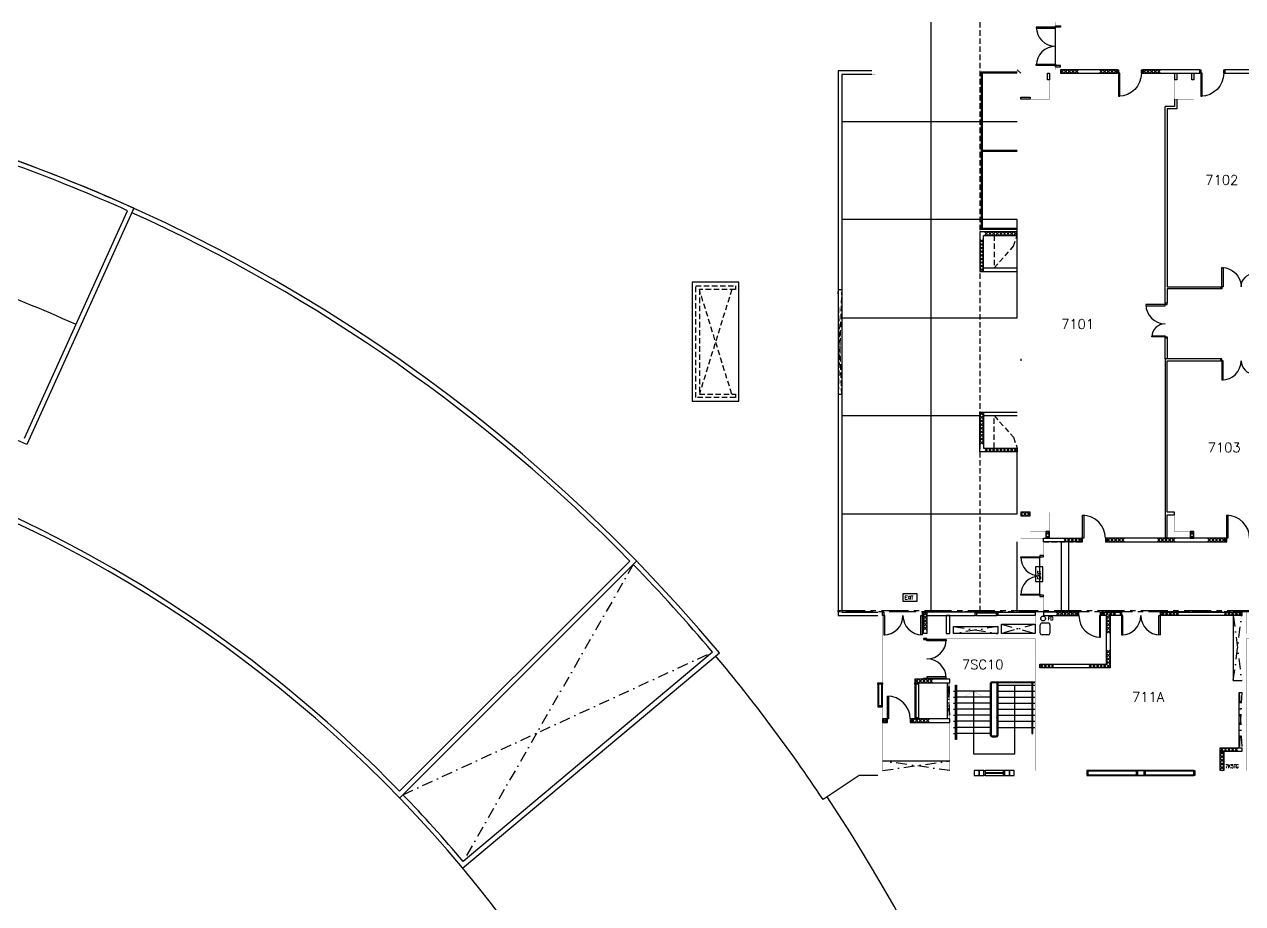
# Model space of a CAD drawing. Header units: millimetres. Extents: x -68474 to 336725, y -113450 to 40976.
# Drawn here: x 23731 to 74438, y -54889 to -18287 of the extents above; entities that cross this region are included whole.
import ezdxf

# ---------------------------------------------------------------- set-up
doc = ezdxf.new("R2010")
doc.units = ezdxf.units.MM
doc.header["$LTSCALE"] = 900
for name, pattern in [('s4152a$0$CENTER', [2, 1.25, -0.25, 0.25, -0.25]), ('s4152a$0$DASHDOT', [1, 0.5, -0.25, 0, -0.25]), ('s4152a$0$HIDDEN', [0.375, 0.25, -0.125])]:
    doc.linetypes.add(name, pattern=pattern)
for name, color, linetype in [('s4152a$0$11', 7, 'Continuous'), ('s4152a$0$17', 14, 'Continuous'), ('s4152a$0$20', 7, 'Continuous'), ('s4152a$0$22', 7, 'Continuous'), ('s4152a$0$23', 7, 'Continuous'), ('s4152a$0$25', 7, 'Continuous'), ('s4152a$0$30', 7, 'Continuous'), ('s4152a$0$34', 7, 'Continuous'), ('s4152a$0$41', 7, 'Continuous'), ('s4152a$0$45', 7, 'Continuous'), ('s4152a$0$48', 2, 'Continuous'), ('s4152a$0$49', 7, 'Continuous'), ('s4152a$0$56', 7, 'Continuous'), ('s4152a$0$6', 7, 'Continuous'), ('s4152a$0$7', 7, 'Continuous'), ('s4152a$0$ROOM-NO', 4, 'Continuous')]:
    doc.layers.add(name, color=color, linetype=linetype)
doc.styles.add('s4152a$0$STANDARD', font='SIMPLEX')

# ---------------------------------------------------------------- blocks, each defined once
blk = doc.blocks.new('s4152a$0$D1700A')
at = {"layer": 's4152a$0$30', "color": 14, "linetype": 'Continuous'}
for points in [[(0, 0), (0.05, 0), (0.05, 1), (0.1, 1), (0.1, 0.2), (0, 0.2), (0, 0)], [(1.7, 0), (1.65, 0), (1.65, 1), (1.6, 1), (1.6, 0.2), (1.7, 0.2), (1.7, 0)]]:
    blk.add_lwpolyline(points, dxfattribs=at)
for centre, start, end in [((0.05, 0.2), 0, 90), ((1.650003, 0.2), 90, 180)]:
    blk.add_arc(centre, 0.800001, start, end, dxfattribs=at)
blk = doc.blocks.new('s4152a$0$D1050B')
at = {"layer": 's4152a$0$30', "color": 14, "linetype": 'Continuous'}
blk.add_lwpolyline([(0.05, 0.15), (0.05, 1.1), (0.1, 1.1), (0.1, 0.15), (0, 0.15), (0, 0), (0.05, 0), (0.05, 0.15)], dxfattribs=at)
blk.add_lwpolyline([(1, 0), (1.05, 0), (1.05, 0.15), (1, 0.15)], close=True, dxfattribs=at)
blk.add_arc((0.05, 0.15), 0.95, 0, 90, dxfattribs=at)
blk = doc.blocks.new('s4152a$0$DM1450')
at = {"layer": 's4152a$0$41', "color": 14, "linetype": 'Continuous'}
for points in [[(0, 0), (-0.08, 0), (-0.08, -0.05), (0, -0.05)], [(-0.08, -0.05), (-0.88, -0.05), (-0.88, -0.1), (-0.08, -0.1)], [(-0.08, -1.4), (-0.63, -1.4), (-0.63, -1.35), (-0.08, -1.35)], [(0, -1.45), (-0.08, -1.45), (-0.08, -1.4), (0, -1.4)]]:
    blk.add_lwpolyline(points, close=True, dxfattribs=at)
for centre, radius, start, end in [((-0.08, -0.05), 0.800001, 180, 270), ((-0.08, -1.400002), 0.550001, 90, 180)]:
    blk.add_arc(centre, radius, start, end, dxfattribs=at)
blk = doc.blocks.new('s4152a$0$EXIT')
at = {"layer": 's4152a$0$56', "color": 1, "linetype": 'Continuous'}
blk.add_lwpolyline([(0, 0), (0.6, 0), (0.6, 0.3), (0, 0.3)], close=True, dxfattribs=at)
at = {"layer": 's4152a$0$56', "color": 1, "linetype": 'Continuous', "style": 's4152a$0$STANDARD', "width": 0.8}
blk.add_text('EXIT', height=0.15, dxfattribs=at).set_placement((0.0816, 0.0747))
blk = doc.blocks.new('s4152a$0$CHAT15')
at = {"layer": 's4152a$0$22', "color": 14, "linetype": 'Continuous'}
for points in [[(0, 0), (0.15, 0.15), (0.3, 0), (0.45, 0.15), (0.6, 0), (0.75, 0.15)], [(0, 0.15), (0.15, 0), (0.3, 0.15), (0.45, 0), (0.6, 0.15), (0.75, 0)]]:
    blk.add_lwpolyline(points, dxfattribs=at)
blk = doc.blocks.new('s4152a$0$D1700B')
at = {"layer": 's4152a$0$30', "color": 14, "linetype": 'Continuous'}
for points in [[(0, 0), (0.05, 0), (0.05, 0.95), (0.1, 0.95), (0.1, 0.15), (0, 0.15), (0, 0)], [(1.7, 0), (1.65, 0), (1.65, 0.95), (1.6, 0.95), (1.6, 0.15), (1.7, 0.15), (1.7, 0)]]:
    blk.add_lwpolyline(points, dxfattribs=at)
for centre, start, end in [((0.05, 0.15), 0, 90), ((1.650003, 0.15), 90, 180)]:
    blk.add_arc(centre, 0.800001, start, end, dxfattribs=at)
blk = doc.blocks.new('s4152a$0$FD')
at = {"layer": 's4152a$0$45', "color": 10, "linetype": 'Continuous'}
blk.add_circle((0, 0), 0.1, dxfattribs=at)
at = {"layer": 's4152a$0$45', "color": 10, "linetype": 'Continuous', "style": 's4152a$0$STANDARD', "width": 0.8}
blk.add_text('FD', height=0.15, dxfattribs=at).set_placement((0.2, -0.075))
blk = doc.blocks.new('s4152a$0$INSINK')
at = {"layer": 's4152a$0$49', "color": 2, "linetype": 'Continuous'}
for p, q in [((0, 0.075), (0, 0.325)), ((0.075, 0.4), (0.425, 0.4)), ((0.425, 0), (0.075, 0)), ((0.5, 0.325), (0.5, 0.075))]:
    blk.add_line(p, q, dxfattribs=at)
for centre, start, end in [((0.075, 0.325001), 89.999997, 179.999997), ((0.075, 0.075), 179.999997, 269.999997), ((0.425001, 0.325001), 0, 90), ((0.425001, 0.075), 270, 0)]:
    blk.add_arc(centre, 0.075, start, end, dxfattribs=at)
blk = doc.blocks.new('s4152a$0$HAT15')
at = {"layer": 's4152a$0$22', "color": 10, "linetype": 'Continuous'}
for points in [[(0, 0.15), (0.15, 0), (0.3, 0.15), (0.45, 0), (0.6, 0.15), (0.75, 0)], [(0, 0), (0.15, 0.15), (0.3, 0), (0.45, 0.15), (0.6, 0), (0.75, 0.15)]]:
    blk.add_lwpolyline(points, dxfattribs=at)
blk = doc.blocks.new('s4152a$0$HAT')
at = {"layer": 's4152a$0$22', "linetype": 'Continuous'}
for p, q in [((0.075, 0.075), (-0.075, -0.075)), ((-0.075, 0.075), (0.075, -0.075))]:
    blk.add_line(p, q, dxfattribs=at)
blk = doc.blocks.new('s4152a$0$H900')
at = {"layer": 's4152a$0$22', "color": 1, "linetype": 'Continuous'}
for points in [[(0, 0), (0.15, 0.15), (0.3, 0), (0.45, 0.15), (0.6, 0), (0.75, 0.15), (0.9, 0)], [(0, 0.15), (0.15, 0), (0.3, 0.15), (0.45, 0), (0.6, 0.15), (0.75, 0), (0.9, 0.15)]]:
    blk.add_lwpolyline(points, dxfattribs=at)
blk = doc.blocks.new('s4152a$0$H1350')
at = {"layer": 's4152a$0$48', "color": 1, "linetype": 'Continuous'}
for points in [[(0, 0), (0.15, 0.15), (0.3, 0), (0.45, 0.15), (0.6, 0), (0.75, 0.15), (0.9, 0), (1.05, 0.15), (1.2, 0), (1.35, 0.15)], [(0, 0.15), (0.15, 0), (0.3, 0.15), (0.45, 0), (0.6, 0.15), (0.75, 0), (0.9, 0.15), (1.05, 0), (1.2, 0.15), (1.35, 0)]]:
    blk.add_lwpolyline(points, dxfattribs=at)
blk = doc.blocks.new('s4152a$0$H600')
at = {"layer": 's4152a$0$22', "color": 10, "linetype": 'Continuous'}
for points in [[(0, 0), (0.15, 0.15), (0.3, 0), (0.45, 0.15), (0.6, 0)], [(0, 0.15), (0.15, 0), (0.3, 0.15), (0.45, 0), (0.6, 0.15)]]:
    blk.add_lwpolyline(points, dxfattribs=at)
blk = doc.blocks.new('s4152a')
at = {"layer": 's4152a$0$11', "color": 14, "linetype": 'Continuous'}
blk.add_line((68775, -42900), (68775.1, -42900), dxfattribs=at)
at = {"layer": 's4152a$0$11', "color": 14, "linetype": 'Continuous', "const_width": 5}
blk.add_lwpolyline([(70100.1004, -16350.0034), (66000.1004, -16350.0034), (66000.1004, -18199.9034), (66650.1004, -18199.9034), (66650.1004, -18349.9034), (66850.1004, -18349.9034), (66850.1004, -18049.9034), (66200.1004, -18049.9034), (66200.1004, -16550.0034), (70100.1004, -16550.0034), (70100.1004, -18199.9034), (70300.1004, -18199.9034), (70300.1004, -15524.8034), (70100.1004, -15524.8034)], close=True, dxfattribs=at)
at = {"layer": 's4152a$0$11', "color": 10, "linetype": 'Continuous', "const_width": 5}
for points in [[(61150, -43850), (65800, -43850), (65800, -49350), (64929.9, -49350), (64929.9, -49550), (67949.9, -49550), (67949.9, -49350), (66000, -49350), (66000, -42900), (66150, -42900), (66150, -42099.9), (66000, -42099.9), (66000, -42750), (65800, -42750), (65800, -43650), (61150, -43650)], [(59250, -45700), (59450, -45700), (59450, -42750), (59250, -42750)], [(74400, -42750), (74600, -42750), (74600, -43650), (78075, -43650), (78075, -43850), (74600, -43850), (74600, -49350), (75899.9, -49350), (75899.9, -49550), (72449.9, -49550), (72449.9, -49350), (74400, -49350)], [(59250, -46700), (59450, -46700), (59450, -49350), (62250, -49350), (62250, -45550), (62400, -45550), (62400, -49350), (63269.9, -49350), (63269.9, -49550), (59250, -49550)]]:
    blk.add_lwpolyline(points, close=True, dxfattribs=at)
at = {"layer": 's4152a$0$11', "color": 10, "linetype": 'Continuous'}
for points in [[(61150, -42750), (61300, -42750), (61300, -43650), (61150, -43650)], [(66000, -44925), (68775, -44925), (68775, -42900), (68575, -42900), (68575, -42750), (69350, -42750), (69350, -42900), (68925.1, -42900), (68925.1, -45075), (66000, -45075)], [(71050, -42750), (74400, -42750), (74400, -42900), (71050, -42900)], [(60800, -45700), (62250, -45700), (62250, -45550), (60800, -45550)], [(59450, -47350), (59600, -47350), (59600, -47200), (59450, -47200)], [(60650, -47350), (62250, -47350), (62250, -47200), (60650, -47200)], [(74400, -48550), (73500, -48550), (73500, -48400), (74400, -48400)]]:
    blk.add_lwpolyline(points, close=True, dxfattribs=at)
at = {"layer": 's4152a$0$11', "color": 3, "linetype": 'Continuous'}
for points in [[(63304, -42750), (61300, -42750), (61300, -42900), (63304, -42900)], [(62249.6, -42900), (62098.9, -42900), (62098.9, -43649.8), (62249.6, -43649.8)], [(64250, -42750), (65800, -42750), (65800, -42900), (64250, -42900)], [(73500, -48550), (73650, -48550), (73650, -49350), (73500, -49350)], [(70074.9, -49350), (70324.9, -49350), (70324.9, -49550), (70074.9, -49550)]]:
    blk.add_lwpolyline(points, close=True, dxfattribs=at)
at = {"layer": 's4152a$0$11', "color": 14, "linetype": 'Continuous'}
blk.add_lwpolyline([(66150, -42900), (67575, -42900), (67575, -42750), (66150, -42750)], close=True, dxfattribs=at)
at = {"layer": 's4152a$0$11', "color": 10, "linetype": 'Continuous'}
blk.add_point((68925, -42900), dxfattribs=at)
at = {"layer": 's4152a$0$17', "color": 14, "linetype": 'Continuous'}
for p, q in [((74210, -20325), (74290.1, -20325)), ((71210, -29900.0007), (71210, -21700)), ((71290.1, -21800), (71290.1, -29210)), ((71290.1, -29210), (73525, -29210)), ((71290.1, -29290), (71290.1, -29900.0007)), ((73525, -29290), (71290.1, -29290)), ((71210, -32210), (71210, -31349.9978)), ((71290.1, -31349.9978), (71290.1, -32210)), ((65200, -32210), (65200, -32290))]:
    blk.add_line(p, q, dxfattribs=at)
at = {"layer": 's4152a$0$17', "color": 3}
for p, q in [((71600, -21700), (71210, -21700)), ((71700, -21800), (71290.1, -21800))]:
    blk.add_line(p, q, dxfattribs=at)
at = {"layer": 's4152a$0$17', "color": 3, "linetype": 'Continuous'}
for p, q in [((71600, -21400), (71600, -21700)), ((71700, -21400), (71700, -21800))]:
    blk.add_line(p, q, dxfattribs=at)
at = {"layer": 's4152a$0$17', "color": 14, "linetype": 'Continuous'}
for points in [[(66400, -20600), (66320, -20600), (66320, -20325), (66400, -20325)], [(71700, -20600), (71620, -20600), (71620, -20325), (71700, -20325)], [(72400, -20600), (72320, -20600), (72320, -20325), (72400, -20325)], [(65600, -21400), (65200, -21400), (65200, -21320), (65600, -21320)]]:
    blk.add_lwpolyline(points, close=True, dxfattribs=at)
for points in [[(71290, -32290), (73525, -32290), (73525, -32210), (71210, -32210), (71210, -32290), (71210, -32290)], [(71210, -32290), (71210, -32290), (71210, -39675), (71290, -39675), (71290, -38700), (71600, -38700), (71600, -38600), (71290, -38600), (71290, -32290), (71290, -32290)]]:
    blk.add_lwpolyline(points, dxfattribs=at)
at = {"layer": 's4152a$0$20'}
blk.add_line((65200, -20325), (65050.1, -20174.9), dxfattribs=at)
at = {"layer": 's4152a$0$20', "color": 14, "linetype": 'Continuous'}
for p, q in [((69225, -20175), (66850.1, -20175)), ((66850.1, -20175), (66850.1, -20325)), ((69225, -20325), (69225, -20175)), ((66850.1, -20325), (69225, -20325))]:
    blk.add_line(p, q, dxfattribs=at)
at = {"layer": 's4152a$0$20', "color": 3, "linetype": 'Continuous', "const_width": 5}
blk.add_lwpolyline([(60000.1004, -18050.0034), (59000.0004, -18050.0034), (59000.0004, -20375.0034), (59150.0004, -20375.0034), (59150.0004, -18200.0034), (60000.1004, -18200.0034)], close=True, dxfattribs=at)
at = {"layer": 's4152a$0$20', "color": 14, "linetype": 'Continuous', "const_width": 5}
blk.add_lwpolyline([(65050.1, -20174.9), (66650.1, -20174.9), (66650.1, -20049.9), (66850.1, -20049.9), (66850.1, -20325), (65200, -20325), (65200, -39674.9), (66150, -39674.9), (66150, -40399.9), (66000, -40399.9), (66000, -39824.9), (65050.1, -39824.9)], close=True, dxfattribs=at)
at = {"layer": 's4152a$0$20', "color": 14, "linetype": 'Continuous'}
for points in [[(72650.0001, -20175), (70275, -20175), (70275, -20325), (72650.0001, -20325)], [(73699.998, -20325), (78750, -20325), (78750, -20175), (73699.998, -20175)]]:
    blk.add_lwpolyline(points, dxfattribs=at)
at = {"layer": 's4152a$0$20', "color": 3, "linetype": 'Continuous'}
for points in [[(65600, -38600), (65205, -38600), (65205, -38751.6), (65600, -38751.6)], [(66400, -39400), (66250, -39400), (66250, -39675), (66400, -39675)], [(72400, -39400), (72250, -39400), (72250, -39679.2), (72400, -39679.2)]]:
    blk.add_lwpolyline(points, close=True, dxfattribs=at)
at = {"layer": 's4152a$0$20', "color": 14, "linetype": 'Continuous'}
for points in [[(66150, -39675), (67725, -39675), (67725, -39825), (66150, -39825)], [(68775, -39825), (73725, -39825), (73725, -39675), (68775, -39675)]]:
    blk.add_lwpolyline(points, close=True, dxfattribs=at)
at = {"layer": 's4152a$0$22', "color": 14, "linetype": 'Continuous'}
for points in [[(65200, -38700), (65300, -38600), (65450, -38750), (65600, -38600)], [(65200, -38650), (65300, -38750), (65450, -38600), (65600, -38750)], [(66375, -39675), (66250, -39550), (66400, -39400)], [(66275, -39675), (66400, -39550), (66250, -39400)], [(72375, -39675), (72250, -39550), (72400, -39400)], [(72275, -39675), (72400, -39550), (72250, -39400)]]:
    blk.add_lwpolyline(points, dxfattribs=at)
at = {"layer": 's4152a$0$22', "color": 1, "linetype": 'Continuous'}
for points in [[(73550, -49350), (73500, -49300), (73650, -49150), (73500, -49000), (73650, -48850), (73500, -48700), (73650, -48550)], [(73600, -49350), (73650, -49300), (73500, -49150), (73650, -49000), (73500, -48850), (73650, -48700), (73500, -48550)]]:
    blk.add_lwpolyline(points, dxfattribs=at)
at = {"layer": 's4152a$0$23', "color": 14, "linetype": 's4152a$0$HIDDEN'}
blk.add_line((63500, -18198.4), (63500, -42750), dxfattribs=at)
at = {"layer": 's4152a$0$23', "color": 14, "linetype": 'Continuous'}
for p, q in [((23731.4, -35516.8), (28024.5, -26044.1)), ((28288.7, -25943.8), (23831.6, -35781.2)), ((39348.2, -50495.2), (49213.6, -40629.8)), ((39350.4, -50210), (48932.4, -40628)), ((41970.7, -53412.7), (52657, -44445.9)), ((52375.2, -44421.1), (41995.3, -53131))]:
    blk.add_line(p, q, dxfattribs=at)
at = {"layer": 's4152a$0$23', "color": 2, "linetype": 's4152a$0$HIDDEN'}
for p, q in [((53175.1, -29324.9), (51825.1, -33674.9)), ((53175.1, -33674.9), (51825.1, -29324.9))]:
    blk.add_line(p, q, dxfattribs=at)
at = {"layer": 's4152a$0$23', "color": 14, "linetype": 's4152a$0$DASHDOT'}
for p, q in [((49071.7, -40770.8), (41995.3, -53131)), ((39489.7, -50353.7), (52375.2, -44421.1))]:
    blk.add_line(p, q, dxfattribs=at)
at = {"layer": 's4152a$0$23', "color": 14, "linetype": 'Continuous'}
for points in [[(59000, -20225), (57600, -20225), (57600, -42900), (59250, -42900)], [(59000, -20375), (57750, -20375), (57750, -42750), (59250, -42750)], [(59249.9, -49549.9), (58472.7, -49549.9), (56973.8, -50551.5)]]:
    blk.add_lwpolyline(points, dxfattribs=at)
at = {"layer": 's4152a$0$23', "color": 3, "linetype": 's4152a$0$HIDDEN'}
for points in [[(53325.1, -33824.9), (51675.1, -33824.9), (51675.1, -29174.9), (53325.1, -29174.9), (53325.1, -29324.9), (51825.1, -29324.9), (51825.1, -33674.9), (53325.1, -33674.9)], [(57600, -29324.9), (57750, -29324.9), (57600, -33674.9), (57750, -33674.9)]]:
    blk.add_lwpolyline(points, close=True, dxfattribs=at)
at = {"layer": 's4152a$0$23', "color": 10, "linetype": 'Continuous'}
for points in [[(59250, -45700), (59450, -45700), (59450, -45750), (59250, -45750)], [(59250, -46650), (59450, -46650), (59450, -45750), (59250, -45750)], [(59275, -46650), (59425, -46650), (59425, -45750), (59275, -45750)], [(59250, -46700), (59450, -46700), (59450, -46650), (59250, -46650)], [(63269.9, -49550), (63469.9, -49550), (63469.9, -49350), (63269.9, -49350)], [(63469.9, -49550), (63669.9, -49550), (63669.9, -49350), (63469.9, -49350)], [(63669.9, -49349.9), (63719.9, -49349.9), (63719.9, -49549.9), (63669.9, -49549.9)], [(63719.9, -49549.9), (64479.9, -49549.9), (64479.9, -49349.9), (63719.9, -49349.9)], [(63719.9, -49454.9), (64479.9, -49454.9), (64479.9, -49444.9), (63719.9, -49444.9)], [(64529.9, -49349.9), (64479.9, -49349.9), (64479.9, -49549.9), (64529.9, -49549.9)], [(64529.9, -49549.9), (64729.9, -49549.9), (64729.9, -49349.9), (64529.9, -49349.9)], [(64729.9, -49549.9), (64929.9, -49549.9), (64929.9, -49349.9), (64729.9, -49349.9)], [(67949.9, -49550), (67999.9, -49550), (67999.9, -49350), (67949.9, -49350)], [(70024.9, -49374.9), (67999.8, -49374.8), (67999.8, -49524.9), (70024.9, -49525)], [(67999.9, -49549.9), (72399.9, -49549.9), (72399.9, -49350), (67999.9, -49350)], [(70074.9, -49350), (70024.9, -49350), (70024.9, -49550), (70074.9, -49550)], [(70374.9, -49350), (70324.9, -49350), (70324.9, -49550), (70374.9, -49550)], [(70374.8, -49524.9), (72399.8, -49524.8), (72399.8, -49374.9), (70374.8, -49375)], [(72449.9, -49550), (72399.9, -49550), (72399.9, -49350), (72449.9, -49350)]]:
    blk.add_lwpolyline(points, close=True, dxfattribs=at)
at = {"layer": 's4152a$0$23', "color": 14, "linetype": 'Continuous'}
for radius, start, end in [(68655, 39.916639, 175.833536), (68655, 65.666803, 74.333364), (68455, 65.833697, 74.165983), (68455, 44.372858, 65.667061), (57855.038, 65.674689, 74.3255), (54705, 344.112911, 175.886733), (54905, 44.217508, 135.782486), (68455, 40.083911, 44.205464), (68455, 33.666342, 39.916644), (54905, 40.104514, 44.008658), (68655, 9.9167, 33.666589)]:
    blk.add_arc((0.1, -88499.9), radius, start, end, dxfattribs=at)
at = {"layer": 's4152a$0$25', "color": 14, "linetype": 'Continuous'}
for p, q in [((66650.1, -20049.9), (66650.1, -18349.9)), ((66000, -42049.9), (66000, -40449.9))]:
    blk.add_line(p, q, dxfattribs=at)
at = {"layer": 's4152a$0$25', "color": 2, "linetype": 'Continuous'}
for p, q in [((63650, -28424.9), (65050.1, -28424.9)), ((63650, -28574.9), (65050.1, -28574.9)), ((63650, -34424.9), (65050.1, -34424.9)), ((63650, -34574.9), (65050.1, -34574.9))]:
    blk.add_line(p, q, dxfattribs=at)
at = {"layer": 's4152a$0$25', "color": 3, "linetype": 'Continuous'}
for p, q in [((65050.1, -42749.9), (65050.1, -39824.9)), ((66900, -42750), (66900, -39825)), ((67200, -42750), (67200, -39825))]:
    blk.add_line(p, q, dxfattribs=at)
at = {"layer": 's4152a$0$25', "color": 10, "linetype": 's4152a$0$DASHDOT'}
for p, q in [((74050, -42900), (74400, -45600)), ((74050, -45600), (74400, -42900)), ((64250, -43350), (62400, -43650)), ((62400, -43350), (64250, -43650)), ((65800, -43250), (64400, -43650)), ((64400, -43250), (65800, -43650)), ((62150, -45700), (62250, -47200)), ((62150, -47200), (62250, -45700)), ((74300, -46100), (74400, -48400)), ((74400.1, -46097.6), (74300.1, -48397.6)), ((59450, -49350), (62250, -48950)), ((62250, -49350), (59450, -48950))]:
    blk.add_line(p, q, dxfattribs=at)
at = {"layer": 's4152a$0$25', "color": 10, "linetype": 'Continuous'}
for p, q in [((62150, -47200), (62150, -45700)), ((62400, -46050), (62490, -46050)), ((63950, -46050), (62530, -46050)), ((63950, -47885), (63950, -45715)), ((63990, -47885), (63990, -45715)), ((64015, -45650), (65800, -45650)), ((64015, -45690), (65800, -45690)), ((64210, -45715), (64210, -47885)), ((64250, -45715), (64250, -47885)), ((64250, -45800), (65670, -45800)), ((64250, -46050), (65670, -46050)), ((65710, -45800), (65800, -45800)), ((65710, -46050), (65800, -46050)), ((62400, -46300), (62490, -46300)), ((62400, -46550), (62490, -46550)), ((63950, -46300), (62530, -46300)), ((63950, -46550), (62530, -46550)), ((64250, -46300), (65670, -46300)), ((64250, -46550), (65670, -46550)), ((65710, -46300), (65800, -46300)), ((65710, -46550), (65800, -46550)), ((62400, -46800), (62490, -46800)), ((62400, -47050), (62490, -47050)), ((63950, -46800), (62530, -46800)), ((63950, -47050), (62530, -47050)), ((64250, -46800), (65670, -46800)), ((64250, -47050), (65670, -47050)), ((65710, -46800), (65800, -46800)), ((65710, -47050), (65800, -47050)), ((62400, -47300), (62490, -47300)), ((62400, -47550), (62490, -47550)), ((63950, -47300), (62530, -47300)), ((63950, -47550), (62530, -47550)), ((64250, -47300), (65670, -47300)), ((64250, -47550), (65670, -47550)), ((65710, -47300), (65800, -47300)), ((65710, -47550), (65800, -47550)), ((62400, -47800), (62490, -47800)), ((63950, -47800), (62530, -47800)), ((64015, -47910), (64185, -47910)), ((64015, -47950), (64185, -47950)), ((59450, -48950), (62250, -48950))]:
    blk.add_line(p, q, dxfattribs=at)
at = {"layer": 's4152a$0$25', "color": 2, "linetype": 'Continuous'}
blk.add_lwpolyline([(51525.1, -33974.9), (53475.1, -33974.9), (53475.1, -29024.9), (51525.1, -29024.9)], close=True, dxfattribs=at)
at = {"layer": 's4152a$0$25', "color": 10, "linetype": 'Continuous'}
for points in [[(74050, -42900), (74050, -45600), (74400, -45600)], [(63239.9, -46049.9), (63239.6, -48650), (64960.1, -48650), (64959.7, -45800)], [(65670, -45690), (65670, -47800), (65710, -47800), (65710, -45690)], [(74300, -48400), (74300, -46100), (74400, -46100)]]:
    blk.add_lwpolyline(points, dxfattribs=at)
for points in [[(62400, -43350), (64250, -43350), (64250, -43650), (62400, -43650)], [(64400, -43250), (65800, -43250), (65800, -43650), (64400, -43650)], [(62530, -48050), (62490, -48050), (62490, -45800), (62530, -45800)]]:
    blk.add_lwpolyline(points, close=True, dxfattribs=at)
at = {"layer": 's4152a$0$25', "color": 10, "linetype": 'Continuous', "const_width": 5}
blk.add_lwpolyline([(63672.9, -46299.9), (63239.9, -46049.9), (62806.9, -46299.9)], dxfattribs=at)
at = {"layer": 's4152a$0$25', "color": 10, "linetype": 'Continuous'}
for centre, radius, start, end in [((64015, -45715), 65, 90, 180), ((64015, -45715), 25, 90, 180), ((64185, -45715), 25, 0, 90), ((64185, -45715), 65, 0, 22.619864), ((64015, -47885), 65, 180, 270), ((64015, -47885), 25, 180, 270), ((64185, -47885), 25, 270, 0), ((64185, -47885), 65, 270, 0)]:
    blk.add_arc(centre, radius, start, end, dxfattribs=at)
blk.add_point((64210, -47157.5), dxfattribs=at)
at = {"layer": 's4152a$0$30', "color": 14, "linetype": 'Continuous'}
for p, q in [((63354, -42900), (64200, -42900)), ((60950, -45750), (60950, -47150)), ((73650, -49300), (73650, -48600))]:
    blk.add_line(p, q, dxfattribs=at)
for points in [[(66000, -40499.9), (65200, -40499.9), (65200, -40449.9), (66000, -40449.9)], [(66000, -40449.9), (66150, -40449.9), (66150, -40399.9), (66000, -40399.9)], [(66000, -42049.9), (65200, -42049.9), (65200, -41999.9), (66000, -41999.9)], [(66000, -42099.9), (66150, -42099.9), (66150, -42049.9), (66000, -42049.9)], [(63304, -42750), (63354, -42750), (63354, -42900), (63304, -42900)], [(63354, -42750), (64200, -42750), (64200, -42800), (63354, -42800)], [(64200, -42750), (64250, -42750), (64250, -42900), (64200, -42900)], [(67575, -42900), (67625, -42900), (67625, -42750), (67575, -42750)], [(68525, -42900), (68475, -42900), (68475, -43800), (68525, -43800)], [(68575, -42900), (68525, -42900), (68525, -42750), (68575, -42750)], [(60800, -45700), (60950, -45700), (60950, -45750), (60800, -45750)], [(60800, -47150), (60850, -47150), (60850, -45750), (60800, -45750)], [(60800, -47200), (60950, -47200), (60950, -47150), (60800, -47150)]]:
    blk.add_lwpolyline(points, close=True, dxfattribs=at)
for centre, radius, start, end in [((66000, -40449.9), 800, 180, 270), ((66000, -42049.9), 800, 89.999997, 179.999997), ((68525, -42900), 900, 180, 270)]:
    blk.add_arc(centre, radius, start, end, dxfattribs=at)
at = {"layer": 's4152a$0$48', "color": 1, "linetype": 'Continuous'}
for p, q in [((65050, -26924.9), (63500, -26924.9)), ((63500, -26924.9), (63500, -28574.9)), ((63650, -28574.9), (63650, -27074.9)), ((63650, -27074.9), (65050, -27074.9)), ((65050, -27074.9), (65050, -26924.9)), ((63500, -28574.9), (63650, -28574.9))]:
    blk.add_line(p, q, dxfattribs=at)
at = {"layer": 's4152a$0$48', "color": 3, "linetype": 's4152a$0$HIDDEN'}
for p, q in [((66150, -39835), (67725, -39835)), ((68775, -39835), (73725, -39835)), ((67575, -42740), (66150, -42740)), ((69350, -42740), (68575, -42740)), ((74600, -42740), (71050, -42740))]:
    blk.add_line(p, q, dxfattribs=at)
at = {"layer": 's4152a$0$48', "color": 1, "linetype": 'Continuous'}
blk.add_lwpolyline([(63500, -34424.9), (63650, -34424.9), (63650, -35924.9), (65050, -35924.9), (65050, -36074.9), (63500, -36074.9)], close=True, dxfattribs=at)
at = {"layer": 's4152a$0$6', "color": 4, "linetype": 'Continuous', "const_width": 5}
for points in [[(65600, -21400), (66400, -21400), (66400, -20600), (65600, -20600)], [(71600, -21400), (72400, -21400), (72400, -20600), (71600, -20600)], [(65600, -39400), (66400, -39400), (66400, -38600), (65600, -38600)], [(71600, -39400), (72400, -39400), (72400, -38600), (71600, -38600)]]:
    blk.add_lwpolyline(points, close=True, dxfattribs=at)
at = {"layer": 's4152a$0$7', "color": 14, "linetype": 'Continuous'}
for p, q in [((61462.5, -18199.1), (61462.5, -42750)), ((57750, -22333.3), (65050.1, -22333.3))]:
    blk.add_line(p, q, dxfattribs=at)
at = {"layer": 's4152a$0$7'}
for p, q in [((65050.1, -20274.9), (63550, -20274.9)), ((65050.1, -20314.9), (63590, -20314.9)), ((63590, -23529.9), (65050.1, -23529.9)), ((63590, -23569.9), (65050.1, -23569.9))]:
    blk.add_line(p, q, dxfattribs=at)
at = {"layer": 's4152a$0$7', "linetype": 'Continuous'}
for p, q in [((63550, -20274.9), (63550, -26824.9)), ((63590, -20314.9), (63590, -23529.9)), ((63590, -23569.9), (63590, -26784.9)), ((65050, -26824.9), (63550, -26824.9)), ((65050, -26784.9), (63590, -26784.9))]:
    blk.add_line(p, q, dxfattribs=at)
at = {"layer": 's4152a$0$7', "color": 14, "linetype": 'Continuous'}
blk.add_lwpolyline([(57750, -30500), (65050.1, -30500), (65050.1, -26416.7), (57750, -26416.7)], close=True, dxfattribs=at)
at = {"layer": 's4152a$0$7', "color": 2, "linetype": 's4152a$0$HIDDEN'}
for points in [[(64100, -27074.9), (64100, -28424.9), (64900, -27524.9), (65050, -27074.9)], [(64100, -35924.9), (64100, -34574.9), (64900, -35474.9), (65050, -35924.9)]]:
    blk.add_lwpolyline(points, dxfattribs=at)
at = {"layer": 's4152a$0$7', "color": 14, "linetype": 'Continuous'}
blk.add_lwpolyline([(63500, -34583.3), (57750, -34583.3), (57750, -38666.7), (65050.1, -38666.7), (65050.1, -36074.9)], dxfattribs=at)
at = {"layer": 's4152a$0$7', "color": 1, "linetype": 's4152a$0$CENTER'}
blk.add_lwpolyline([(57600, -42690), (77975, -42690), (77975, -42690), (78025, -42690), (78025, -42690), (86050, -42690), (86050, -42740), (57600, -42740)], close=True, dxfattribs=at)
at = {"layer": 's4152a$0$7', "color": 14, "linetype": 'Continuous'}
blk.add_arc((0.1, -88499.9), 63255.038, 65.872269, 74.128394, dxfattribs=at)
at = {"xscale": 999.9979999999999, "zscale": 1000}
for name, p, yscale, rotation in [('s4152a$0$D1700A', (66850.1, -20049.9), 999.9979999999999, 90), ('s4152a$0$CHAT15', (69225, -20175), 999.9979999999999, 180), ('s4152a$0$H1350', (63650, -28574.9), 999.9979999999999, 90), ('s4152a$0$H1350', (65050, -26924.9), 999.9979999999999, 180), ('s4152a$0$DM1450', (73525, -29290), -999.9979999999999, 270), ('s4152a$0$DM1450', (73525, -32210), 999.9979999999999, 90), ('s4152a$0$H1350', (63650, -34424.9), -999.9979999999999, 270), ('s4152a$0$H1350', (65050, -36074.9), -999.9979999999999, 180), ('s4152a$0$CHAT15', (67725, -39675), 999.9979999999999, 180), ('s4152a$0$CHAT15', (73725, -39675), 999.9979999999999, 180), ('s4152a$0$EXIT', (66119.4, -41475.3), 999.9979999999999, 90), ('s4152a$0$D1700B', (61150, -42750), 999.9979999999999, 180), ('s4152a$0$HAT15', (61150, -42750), 999.9979999999999, 270), ('s4152a$0$HAT15', (68775, -42900), 999.9979999999999, 270), ('s4152a$0$D1700B', (71050, -42750), 999.9979999999999, 180), ('s4152a$0$CHAT15', (74400, -42750), 999.9979999999999, 180), ('s4152a$0$INSINK', (66015.1, -43201.5), 999.9979999999999, 270), ('s4152a$0$D1700B', (61150, -43850), 999.9979999999999, 270), ('s4152a$0$HAT15', (68925, -45075), 999.9979999999999, 90), ('s4152a$0$HAT15', (68775, -44925), 999.9979999999999, 180), ('s4152a$0$HAT', (59525, -47275), 999.9979999999999, 180)]:
    blk.add_blockref(name, p, dxfattribs=dict(at, yscale=yscale, rotation=rotation))
at = {"zscale": 1000}
for name, p, xscale, yscale in [('s4152a$0$CHAT15', (66850.1, -20325), 999.9979999999999, 999.9979999999999), ('s4152a$0$D1050B', (69225, -20175), 999.9979999999999, -999.9979999999999), ('s4152a$0$CHAT15', (70275, -20325), 999.9979999999999, 999.9979999999999), ('s4152a$0$D1050B', (72650.0001, -20175), 999.998, -999.9979999999999), ('s4152a$0$DM1450', (71290.1, -29900.0007), 999.9980000000069, 999.9980000000069), ('s4152a$0$D1050B', (67725, -39825), 999.9979999999999, 999.9979999999999), ('s4152a$0$D1050B', (73725, -39825), 999.9979999999999, 999.9979999999999), ('s4152a$0$CHAT15', (68775, -39825), 999.9979999999999, 999.9979999999999), ('s4152a$0$CHAT15', (70875, -39825), 999.9979999999999, 999.9979999999999), ('s4152a$0$EXIT', (60292.3, -42298.7), 999.9979999999999, 999.9979999999999), ('s4152a$0$FD', (66132.3, -43019.2), 999.9979999999999, 999.9979999999999), ('s4152a$0$H900', (66675, -42900), 999.9979999999999, 999.9979999999999), ('s4152a$0$H600', (68575, -42900), 999.9979999999999, 999.9979999999999), ('s4152a$0$CHAT15', (71050, -42900), 999.9979999999999, 999.9979999999999), ('s4152a$0$H600', (66000, -45075), 999.9979999999999, 999.9979999999999), ('s4152a$0$CHAT15', (60800, -45700), 999.9979999999999, 999.9979999999999), ('s4152a$0$D1050B', (59600, -47350), 999.9979999999999, 999.9979999999999), ('s4152a$0$CHAT15', (60650, -47350), 999.9979999999999, 999.9979999999999), ('s4152a$0$HAT15', (73500, -48550), 999.9979999999999, 999.9979999999999)]:
    blk.add_blockref(name, p, dxfattribs=dict(at, xscale=xscale, yscale=yscale))
at = {"layer": 's4152a$0$34', "color": 2, "linetype": 'Continuous', "style": 's4152a$0$STANDARD', "width": 0.8}
blk.add_text('7K5TG', height=150, dxfattribs=at).set_placement((73715.2, -49245))
at = {"layer": 's4152a$0$ROOM-NO', "style": 's4152a$0$STANDARD'}
for s, p in [('7102', (72884.3999, -24963.246)), ('7101', (66884.3999, -30963.246)), ('7103', (72982.2344, -36101.6286)), ('7SC10', (62752.8021, -45135.3206)), ('711A', (69833.2016, -46484.2429))]:
    blk.add_text(s, height=400, dxfattribs=at).set_placement(p)

msp = doc.modelspace()

# ---------------------------------------------------------------- block references
msp.add_blockref('s4152a', (0, 0))

doc.saveas('drawing.dxf')
